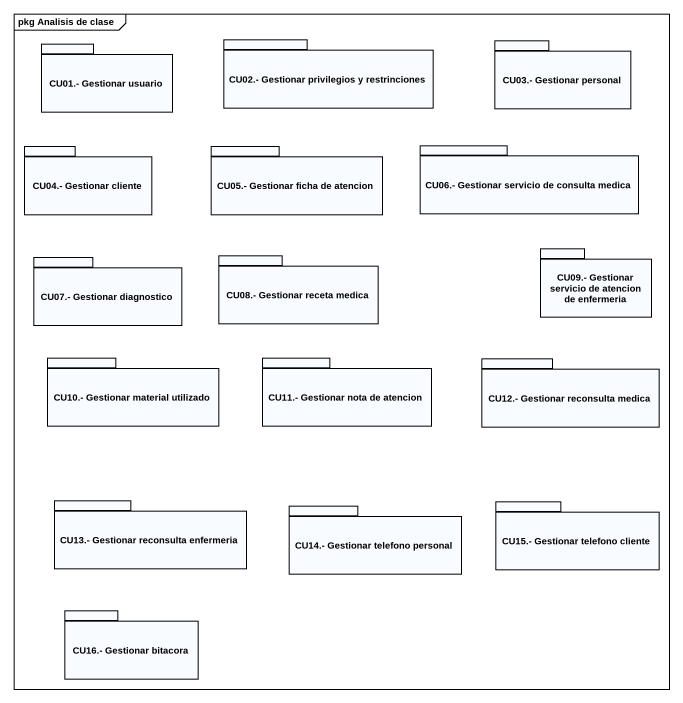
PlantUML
@startuml
mainframe pkg Analisis de clase
package "CU01.- Gestionar usuario" as CU01_Gestionar_usuario {
}
package "CU02.- Gestionar privilegios y restrinciones" as CU02_Gestionar_privilegios {
}
package "CU03.- Gestionar personal" as CU03_Gestionar_personal {
}
package "CU04.- Gestionar cliente" as CU04_Gestionar_cliente {
}
package "CU05.- Gestionar ficha de atencion" as CU05_Gestionar_ficha_de {
}
package "CU06.- Gestionar servicio de consulta medica" as CU06_Gestionar_servicio_de {
}
package "CU09.- Gestionar servicio de atencion de enfermeria" as CU09_Gestionar_servicio_de {
}
package "CU07.- Gestionar diagnostico" as CU07_Gestionar_diagnostico {
}
package "CU08.- Gestionar receta medica" as CU08_Gestionar_receta_medica {
}
package "CU10.- Gestionar material utilizado" as CU10_Gestionar_material {
}
package "CU11.- Gestionar nota de atencion" as CU11_Gestionar_nota_de {
}
package "CU12.- Gestionar reconsulta medica" as CU12_Gestionar_reconsulta {
}
package "CU13.- Gestionar reconsulta enfermeria" as CU13_Gestionar_reconsulta {
}
package "CU14.- Gestionar telefono personal" as CU14_Gestionar_telefono {
}
package "CU15.- Gestionar telefono cliente" as CU15_Gestionar_telefono {
}
package "CU16.- Gestionar bitacora" as CU16_Gestionar_bitacora {
}
@enduml
